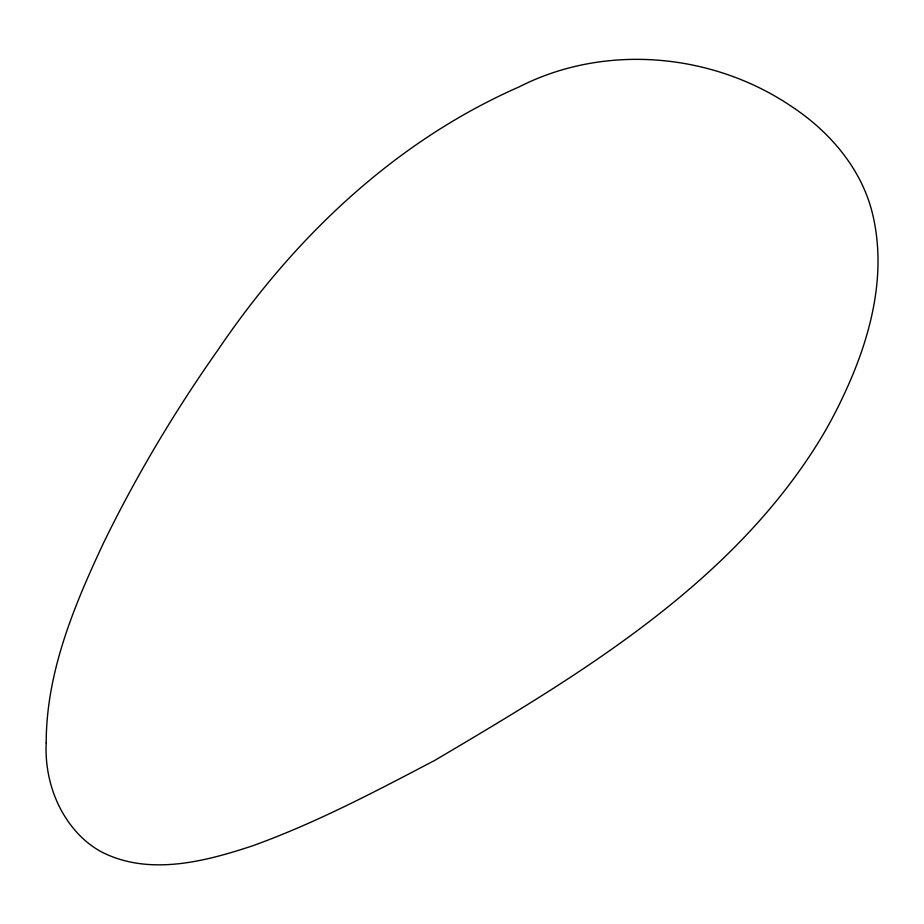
<?xml version="1.0" encoding="UTF-8"?>
<svg xmlns="http://www.w3.org/2000/svg" width="924" height="924" viewBox="0 0 924 924"><rect width="100%" height="100%" fill="white"/><g stroke="black" fill="none" stroke-linecap="round" stroke-linejoin="round"><path stroke-width="1.39" d="M46.2 742.792C44.583 776.437 55.902 810.949 79.58 835.273A272.903 157.554 -60 0 0 101.698 852.02C149.399 876.252 205.243 861.538 253.13 845.622C316.193 822.857 375.652 791.36 434.927 760.302C579.36 674.855 733.356 583.679 822.302 435.978A272.903 157.554 -60 0 0 844.421 393.693C870.269 338.276 887.167 275.34 872.672 214.403C861.919 168.838 829.417 131.208 790.898 106.029C711.85 52.772 604.492 43.266 518.976 86.96C394.663 141.545 293.982 237.849 218.445 349.272C175.283 410.452 136.706 474.948 103.869 542.261C74.313 605.243 46.246 672.025 46.2 742.792"/></g></svg>
